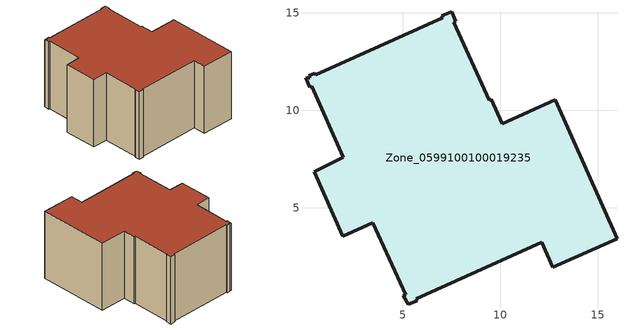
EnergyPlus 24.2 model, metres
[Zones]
Zone_0599100100019235
 floor ground (C_G): 0.18,11.76 0.48,11.9 0.53,11.81 7.03,14.75 7,14.86 7.5,15.06 7.72,14.56 7.61,14.51 9.42,10.52 9.52,10.56 10.09,9.3 12.81,10.53 15.98,3.42 12.7,1.95 12.12,3.23 5.69,0.33 5.74,0.23 5.29,0.04 5.03,0.47 5.14,0.52 3.46,4.22 1.93,3.53 0.45,6.86 1.95,7.58 0.33,11.23 0.22,11.18 0,11.67 0.22,11.65 z0
 wall outside (C_F): 0.22,11.18 0.33,11.23 1.95,7.58 0.45,6.86 1.93,3.53 3.46,4.22 5.14,0.52 5.03,0.47 5.29,0.04 5.74,0.23 5.69,0.33 12.12,3.23 12.7,1.95 15.98,3.42 12.81,10.53 10.09,9.3 9.52,10.56 9.42,10.52 7.61,14.51 7.72,14.56 7.5,15.06 7,14.86 7.03,14.75 0.53,11.81 0.48,11.9 0.18,11.76 0.22,11.65 0,11.67 0.22,11.18 z0:7.76
 roof outside (C_R): 0.48,11.9 0.18,11.76 0.22,11.65 0,11.67 0.22,11.18 0.33,11.23 1.95,7.58 0.45,6.86 1.93,3.53 3.46,4.22 5.14,0.52 5.03,0.47 5.29,0.04 5.74,0.23 5.69,0.33 12.12,3.23 12.7,1.95 15.98,3.42 12.81,10.53 10.09,9.3 9.52,10.56 9.42,10.52 7.61,14.51 7.72,14.56 7.5,15.06 7,14.86 7.03,14.75 0.53,11.81 z7.76
[BUILDING]
Pand.0599100100019235: North Axis=0; Terrain=City; Loads Convergence Tolerance Value=0.04; Temperature Convergence Tolerance Value=0.4; Solar Distribution=FullExterior; Maximum Number of Warmup Days=25; Minimum Number of Warmup Days=1
[Site:Location]
Rotterdam.The.Hague.AP_ZH_NLD Design_Conditions: Latitude=51.96; Longitude=4.45; Time Zone=1; Elevation=-4.5
[SITE:GROUNDTEMPERATURE:BUILDINGSURFACE]
18, 18, 18, 18, 18, 18, 18, 18, 18, 18, 18, 18
[MATERIAL] Thermal Absorptance=0.9; Solar Absorptance=0.7; Visible Absorptance=0.7
Name | Roughness | Thickness | Conductivity | Density | Specific Heat
G.D.2015-2018 | MediumSmooth | 0.15 | 0.0428571 | 540 | 1210
F.D.2015-2018 | Rough | 0.3 | 0.0666667 | 1920 | 840
R.D.2015-2018 | MediumRough | 0.2 | 0.0333333 | 1500 | 1000
[CONSTRUCTION]
C_G: G.D.2015-2018
C_F: F.D.2015-2018
C_R: R.D.2015-2018
[ZONE]
Zone_0599100100019235: Type=1; Multiplier=1; Ceiling Height=Autocalculate; Volume=Autocalculate; Floor Area=autocalculate; Part of Total Floor Area=Yes
[ZONEINFILTRATION:DESIGNFLOWRATE]
Infil_Zone_0599100100019235: Zone or ZoneList or Space or SpaceList=Zone_0599100100019235; Schedule=AlwaysOn; Design Flow Rate Calculation Method=Flow/Area; Flow Rate per Floor Area=0.0021; Constant Term Coefficient=1; Temperature Term Coefficient=0; Velocity Term Coefficient=0; Velocity Squared Term Coefficient=0
[HVACTEMPLATE:ZONE:IDEALLOADSAIRSYSTEM]
Zone_0599100100019235: Maximum Heating Supply Air Temperature=50; Minimum Cooling Supply Air Temperature=13; Maximum Heating Supply Air Humidity Ratio=0.0156; Minimum Cooling Supply Air Humidity Ratio=0.0077; Heating Limit=NoLimit; Cooling Limit=NoLimit; Dehumidification Control Type=ConstantSensibleHeatRatio; Cooling Sensible Heat Ratio=0.7; Dehumidification Setpoint=60; Humidification Control Type=None; Humidification Setpoint=30; Outdoor Air Method=None; Outdoor Air Flow Rate per Person=0.00944; Outdoor Air Flow Rate per Zone Floor Area=0; Outdoor Air Flow Rate per Zone=0; Demand Controlled Ventilation Type=None; Outdoor Air Economizer Type=NoEconomizer; Heat Recovery Type=None; Sensible Heat Recovery Effectiveness=0.7; Latent Heat Recovery Effectiveness=0.65
[ZONECONTROL:THERMOSTAT]
ThermostatControl_Zone_0599100100019235: Zone or ZoneList=Zone_0599100100019235; Control Type Schedule=DualSetpointControlType; Control 1=Thermostat_Zone_0599100100019235; Temperature Difference Between Cutout And Setpoint=0
[THERMOSTATSETPOINT:DUALSETPOINT]
Thermostat_Zone_0599100100019235: Heating Setpoint Temperature Schedule=HeatingSetpoint_Zone_0599100100019235; Cooling Setpoint Temperature Schedule=CoolingSetpoint_Zone_0599100100019235
[SCHEDULE:COMPACT]
HeatingSetpoint_Zone_0599100100019235: Through: 12/31, For: AllDays, Until: 24:00, 21
CoolingSetpoint_Zone_0599100100019235: Through: 12/31, For: AllDays, Until: 24:00, 24
DualSetpointControlType: Through: 12/31, For: AllDays, Until: 24:00, 4
AlwaysOn: Through: 12/31, For: AllDays, Until: 24:00, 1
